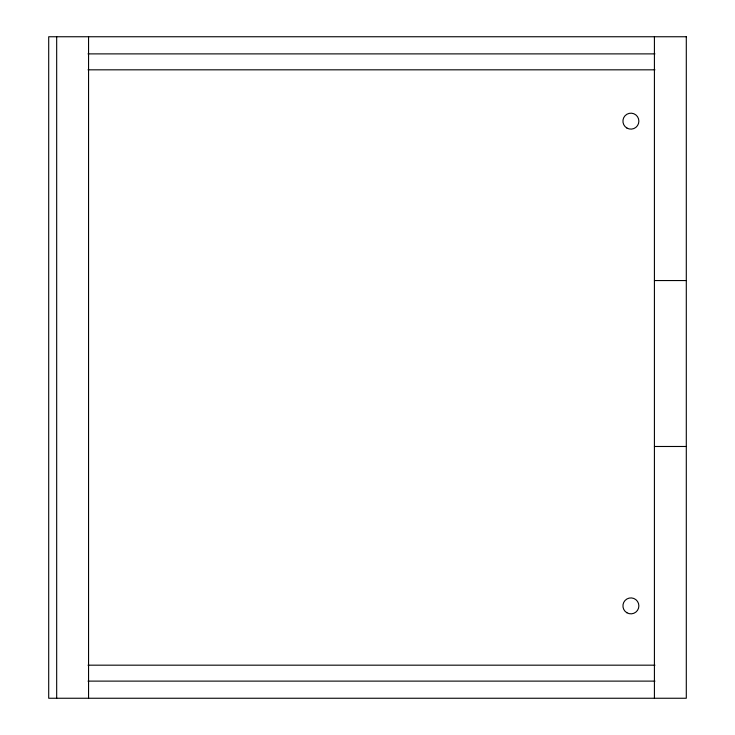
<?xml version="1.0" encoding="UTF-8"?>
<svg xmlns="http://www.w3.org/2000/svg" width="735" height="735" viewBox="0 0 735 735"><rect width="100%" height="100%" fill="white"/><g stroke="black" fill="none" stroke-linecap="round" stroke-linejoin="round"><path stroke-width="1.1" d="M88.016 53.885L654.958 53.885M88.016 69.825L654.958 69.825M654.416 280.55L686.297 280.55M654.416 446.485L686.297 446.485M88.016 665.175L654.958 665.175M88.016 681.115L654.958 681.115M654.416 36.75L654.416 698.25M88.558 36.75L88.558 698.25M56.678 36.75L56.678 698.25M686.297 36.75L48.703 36.75L48.703 698.25L686.297 698.25L686.297 36.75M626.918 128.055A7.966 7.966 0 0 0 638.871 121.156A7.966 7.966 0 0 0 626.918 114.247A7.966 7.966 0 0 0 626.918 128.055M626.918 612.779A7.966 7.966 0 0 0 638.871 605.879A7.966 7.966 0 0 0 626.918 598.979A7.966 7.966 0 0 0 626.918 612.779"/></g></svg>
